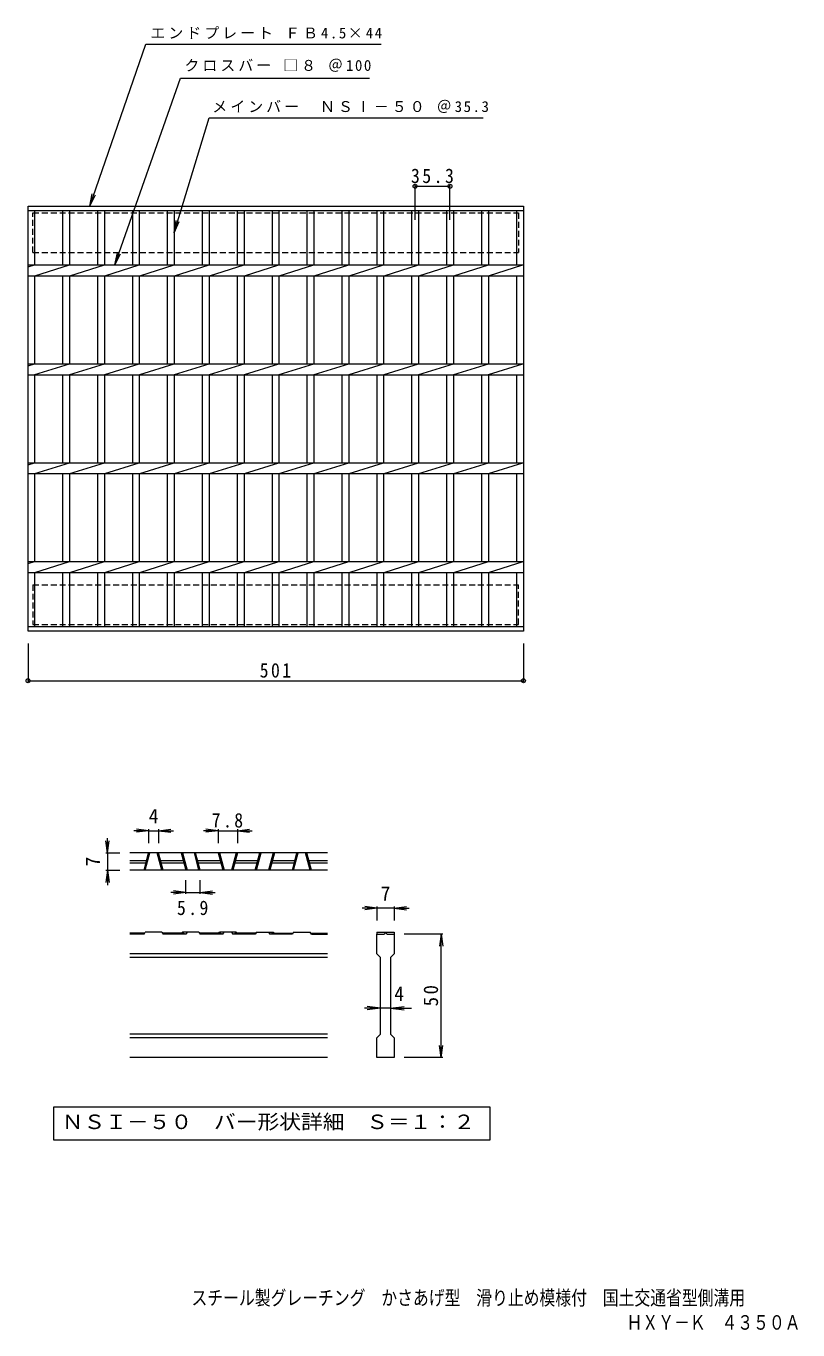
# Model space of a CAD drawing. Units: millimetres, scale not verified, with parts at other scales. Extents: x -591 to 819, y -687 to 632.
# Drawn here: x -591 to 189, y -687 to 632 of the extents above; entities that cross this region are included whole.
import ezdxf
from ezdxf.enums import TextEntityAlignment as Align

# ---------------------------------------------------------------- set-up
doc = ezdxf.new("R2010")
doc.units = ezdxf.units.MM
doc.header["$LTSCALE"] = 5
doc.header["$PDMODE"] = 32
doc.header["$PDSIZE"] = 4
doc.linetypes.add('DASHED1', pattern=[1.8, 1.2, -0.6])
for name, color, linetype, lineweight in [('B-1', 2, 'Continuous', 9), ('B-2', 3, 'Continuous', 9), ('B-4', 7, 'Continuous', 9), ('D-0', 7, 'Continuous', 9), ('D-2', 3, 'Continuous', 9), ('D-4', 7, 'Continuous', 9)]:
    doc.layers.add(name, color=color, linetype=linetype, lineweight=lineweight)
doc.layers.add('F-5_F-5ﾚｲﾔ', color=2, linetype='Continuous')
doc.styles.add('ＭＳ ゴシック', font='')
doc.styles.get('ＭＳ ゴシック').set_extended_font_data('MS Gothic')

msp = doc.modelspace()

# ---------------------------------------------------------------- linework, layer by layer
at = {"layer": 'B-1', "linetype": 'DASHED1'}
for p, q in [((-584.189, 402.789), (-584.189, 442.789)), ((-584.189, 402.789), (-93.189, 402.789)), ((-584.189, 66.789), (-584.189, 26.789)), ((-584.189, 66.789), (-93.189, 66.789))]:
    msp.add_line(p, q, dxfattribs=at)
for points in [[(-584.189, 442.789), (-93.189, 442.789), (-93.189, 402.789)], [(-584.189, 26.789), (-93.189, 26.789), (-93.189, 66.789)]]:
    msp.add_lwpolyline(points, dxfattribs=at)
at = {"layer": 'B-2'}
for p, q in [((-589.189, 19.789), (-589.189, 449.789)), ((-589.189, 449.789), (-88.189, 449.789)), ((-88.189, 449.789), (-88.189, 19.789)), ((-589.189, 445.289), (-88.189, 445.289)), ((-582.189, 390.29), (-582.189, 445.289)), ((-554.289, 445.289), (-554.289, 390.29)), ((-547.289, 445.289), (-547.289, 390.29)), ((-518.989, 445.289), (-518.989, 390.29)), ((-511.989, 445.289), (-511.989, 390.29)), ((-483.689, 445.289), (-483.689, 390.29)), ((-476.688, 445.289), (-476.688, 390.29)), ((-448.389, 445.289), (-448.389, 390.29)), ((-441.389, 445.289), (-441.389, 390.29)), ((-413.089, 445.289), (-413.089, 390.29)), ((-406.089, 445.289), (-406.089, 390.29)), ((-377.789, 445.289), (-377.789, 390.29)), ((-370.788, 445.289), (-370.788, 390.29)), ((-342.489, 445.289), (-342.489, 390.29)), ((-335.489, 445.289), (-335.489, 390.29)), ((-307.189, 445.289), (-307.189, 390.29)), ((-300.189, 445.289), (-300.189, 390.29)), ((-271.888, 445.289), (-271.888, 390.29)), ((-264.888, 445.289), (-264.888, 390.29)), ((-236.589, 445.289), (-236.589, 390.29)), ((-229.589, 445.289), (-229.589, 390.29)), ((-201.289, 445.289), (-201.289, 390.29)), ((-194.289, 445.289), (-194.289, 390.29)), ((-165.989, 445.289), (-165.989, 390.29)), ((-158.989, 445.289), (-158.989, 390.29)), ((-130.689, 445.289), (-130.689, 390.29)), ((-123.689, 445.289), (-123.689, 390.29)), ((-95.19, 445.289), (-95.19, 390.29)), ((-589.189, 388.209), (-582.589, 390.29)), ((-589.189, 390.29), (-88.189, 390.29)), ((-582.189, 379.29), (-547.289, 390.29)), ((-546.888, 379.29), (-511.989, 390.29)), ((-511.589, 379.29), (-476.689, 390.29)), ((-476.289, 379.29), (-441.389, 390.29)), ((-440.989, 379.29), (-406.089, 390.29)), ((-405.689, 379.29), (-370.789, 390.29)), ((-370.389, 379.29), (-335.489, 390.29)), ((-335.089, 379.29), (-300.189, 390.29)), ((-299.789, 379.29), (-264.889, 390.29)), ((-264.489, 379.29), (-229.589, 390.29)), ((-229.189, 379.29), (-194.289, 390.29)), ((-193.889, 379.29), (-158.989, 390.29)), ((-158.589, 379.29), (-123.689, 390.29)), ((-123.689, 379.29), (-88.789, 390.29)), ((-589.189, 379.29), (-88.189, 379.29)), ((-582.189, 290.289), (-582.189, 379.29)), ((-554.289, 379.29), (-554.289, 290.289)), ((-547.289, 379.29), (-547.289, 290.289)), ((-518.989, 379.29), (-518.989, 290.289)), ((-511.989, 379.29), (-511.989, 290.289)), ((-483.689, 379.29), (-483.689, 290.289)), ((-476.688, 379.29), (-476.688, 290.289)), ((-448.389, 379.29), (-448.389, 290.289)), ((-441.389, 379.29), (-441.389, 290.289)), ((-413.089, 379.29), (-413.089, 290.289)), ((-406.089, 379.29), (-406.089, 290.289)), ((-377.789, 379.29), (-377.789, 290.289)), ((-370.788, 379.29), (-370.788, 290.289)), ((-342.489, 379.29), (-342.489, 290.289)), ((-335.489, 379.29), (-335.489, 290.289)), ((-307.189, 379.29), (-307.189, 290.289)), ((-300.189, 379.29), (-300.189, 290.289)), ((-271.888, 379.29), (-271.888, 290.289)), ((-264.888, 379.29), (-264.888, 290.289)), ((-236.589, 379.29), (-236.589, 290.289)), ((-229.589, 379.29), (-229.589, 290.289)), ((-201.289, 379.29), (-201.289, 290.289)), ((-194.289, 379.29), (-194.289, 290.289)), ((-165.989, 379.29), (-165.989, 290.289)), ((-158.989, 379.29), (-158.989, 290.289)), ((-130.689, 379.29), (-130.689, 290.289)), ((-123.689, 379.29), (-123.689, 290.289)), ((-95.19, 379.29), (-95.19, 290.289)), ((-589.189, 288.209), (-582.589, 290.289)), ((-589.189, 290.289), (-88.189, 290.289)), ((-582.189, 279.29), (-547.289, 290.289)), ((-546.888, 279.29), (-511.989, 290.289)), ((-511.589, 279.29), (-476.689, 290.289)), ((-476.289, 279.29), (-441.389, 290.289)), ((-440.989, 279.29), (-406.089, 290.289)), ((-405.689, 279.29), (-370.789, 290.289)), ((-370.389, 279.29), (-335.489, 290.289)), ((-335.089, 279.29), (-300.189, 290.289)), ((-299.789, 279.29), (-264.889, 290.289)), ((-264.489, 279.29), (-229.589, 290.289)), ((-229.189, 279.29), (-194.289, 290.289)), ((-193.889, 279.29), (-158.989, 290.289)), ((-158.589, 279.29), (-123.689, 290.289)), ((-123.689, 279.29), (-88.789, 290.289)), ((-589.189, 279.289), (-88.189, 279.289)), ((-582.189, 190.289), (-582.189, 279.289)), ((-554.289, 279.289), (-554.289, 190.289)), ((-547.289, 279.289), (-547.289, 190.289)), ((-518.989, 279.289), (-518.989, 190.289)), ((-511.989, 279.289), (-511.989, 190.289)), ((-483.689, 279.289), (-483.689, 190.289)), ((-476.688, 279.289), (-476.688, 190.289)), ((-448.389, 279.289), (-448.389, 190.289)), ((-441.389, 279.289), (-441.389, 190.289)), ((-413.089, 279.289), (-413.089, 190.289)), ((-406.089, 279.289), (-406.089, 190.289)), ((-377.789, 279.289), (-377.789, 190.289)), ((-370.788, 279.289), (-370.788, 190.289)), ((-342.489, 279.289), (-342.489, 190.289)), ((-335.489, 279.289), (-335.489, 190.289)), ((-307.189, 279.289), (-307.189, 190.289)), ((-300.189, 279.289), (-300.189, 190.289)), ((-271.888, 279.289), (-271.888, 190.289)), ((-264.888, 279.289), (-264.888, 190.289)), ((-236.589, 279.289), (-236.589, 190.289)), ((-229.589, 279.289), (-229.589, 190.289)), ((-201.289, 279.289), (-201.289, 190.289)), ((-194.289, 279.289), (-194.289, 190.289)), ((-165.989, 279.289), (-165.989, 190.289)), ((-158.989, 279.289), (-158.989, 190.289)), ((-130.689, 279.289), (-130.689, 190.289)), ((-123.689, 279.289), (-123.689, 190.289)), ((-95.19, 279.289), (-95.19, 190.289)), ((-589.189, 188.209), (-582.589, 190.289)), ((-589.189, 190.289), (-88.189, 190.289)), ((-582.189, 179.289), (-547.289, 190.289)), ((-546.888, 179.289), (-511.989, 190.289)), ((-511.589, 179.289), (-476.689, 190.289)), ((-476.289, 179.289), (-441.389, 190.289)), ((-440.989, 179.289), (-406.089, 190.289)), ((-405.689, 179.289), (-370.789, 190.289)), ((-370.389, 179.289), (-335.489, 190.289)), ((-335.089, 179.289), (-300.189, 190.289)), ((-299.789, 179.289), (-264.889, 190.289)), ((-264.489, 179.289), (-229.589, 190.289)), ((-229.189, 179.289), (-194.289, 190.289)), ((-193.889, 179.289), (-158.989, 190.289)), ((-158.589, 179.289), (-123.689, 190.289)), ((-123.689, 179.29), (-88.789, 190.29)), ((-589.189, 179.289), (-88.189, 179.289)), ((-582.189, 90.289), (-582.189, 179.289)), ((-554.289, 179.289), (-554.289, 90.289)), ((-547.289, 179.289), (-547.289, 90.289)), ((-518.989, 179.289), (-518.989, 90.289)), ((-511.989, 179.289), (-511.989, 90.289)), ((-483.689, 179.289), (-483.689, 90.289)), ((-476.688, 179.289), (-476.688, 90.289)), ((-448.389, 179.289), (-448.389, 90.289)), ((-441.389, 179.289), (-441.389, 90.289)), ((-413.089, 179.289), (-413.089, 90.289)), ((-406.089, 179.289), (-406.089, 90.289)), ((-377.789, 179.289), (-377.789, 90.289)), ((-370.788, 179.289), (-370.788, 90.289)), ((-342.489, 179.289), (-342.489, 90.289)), ((-335.489, 179.289), (-335.489, 90.289)), ((-307.189, 179.289), (-307.189, 90.289)), ((-300.189, 179.289), (-300.189, 90.289)), ((-271.888, 179.289), (-271.888, 90.289)), ((-264.888, 179.289), (-264.888, 90.289)), ((-236.589, 179.289), (-236.589, 90.289)), ((-229.589, 179.289), (-229.589, 90.289)), ((-201.289, 179.289), (-201.289, 90.289)), ((-194.289, 179.289), (-194.289, 90.289)), ((-165.989, 179.289), (-165.989, 90.289)), ((-158.989, 179.289), (-158.989, 90.289)), ((-130.689, 179.289), (-130.689, 90.289)), ((-123.689, 179.289), (-123.689, 90.289)), ((-95.19, 179.289), (-95.19, 90.289)), ((-589.189, 90.289), (-88.189, 90.289)), ((-589.189, 88.209), (-582.589, 90.289)), ((-589.189, 79.289), (-88.189, 79.289)), ((-582.189, 79.289), (-547.289, 90.289)), ((-582.189, 24.289), (-582.189, 79.289)), ((-554.289, 79.289), (-554.289, 24.289)), ((-547.29, 90.289), (-547.289, 90.289)), ((-547.289, 79.289), (-547.289, 24.289)), ((-546.888, 79.289), (-511.989, 90.289)), ((-518.989, 79.289), (-518.989, 24.289)), ((-511.991, 90.289), (-511.989, 90.289)), ((-511.989, 79.289), (-511.989, 24.289)), ((-511.589, 79.289), (-476.689, 90.289)), ((-483.689, 79.289), (-483.689, 24.289)), ((-476.691, 90.289), (-476.689, 90.289)), ((-476.688, 79.289), (-476.688, 24.289)), ((-476.289, 79.289), (-441.389, 90.289)), ((-448.389, 79.289), (-448.389, 24.289)), ((-441.39, 90.289), (-441.389, 90.289)), ((-441.389, 79.289), (-441.389, 24.289)), ((-440.989, 79.289), (-406.089, 90.289)), ((-413.089, 79.289), (-413.089, 24.289)), ((-406.091, 90.289), (-406.089, 90.289)), ((-406.089, 79.289), (-406.089, 24.289)), ((-405.689, 79.289), (-370.789, 90.289)), ((-377.789, 79.289), (-377.789, 24.289)), ((-370.79, 90.289), (-370.789, 90.289)), ((-370.788, 79.289), (-370.788, 24.289)), ((-370.389, 79.289), (-335.489, 90.289)), ((-342.489, 79.289), (-342.489, 24.289)), ((-335.49, 90.289), (-335.489, 90.289)), ((-335.489, 79.289), (-335.489, 24.289)), ((-335.089, 79.289), (-300.189, 90.289)), ((-307.189, 79.289), (-307.189, 24.289)), ((-300.191, 90.289), (-300.189, 90.289)), ((-300.189, 79.289), (-300.189, 24.289)), ((-299.789, 79.289), (-264.889, 90.289)), ((-271.888, 79.289), (-271.888, 24.289)), ((-264.89, 90.289), (-264.889, 90.289)), ((-264.888, 79.289), (-264.888, 24.289)), ((-264.489, 79.289), (-229.589, 90.289)), ((-236.589, 79.289), (-236.589, 24.289)), ((-229.59, 90.289), (-229.589, 90.289)), ((-229.589, 79.289), (-229.589, 24.289)), ((-229.189, 79.289), (-194.289, 90.289)), ((-201.289, 79.289), (-201.289, 24.289)), ((-194.291, 90.289), (-194.289, 90.289)), ((-194.289, 79.289), (-194.289, 24.289)), ((-193.889, 79.289), (-158.989, 90.289)), ((-165.989, 79.289), (-165.989, 24.289)), ((-158.991, 90.289), (-158.989, 90.289)), ((-158.989, 79.289), (-158.989, 24.289)), ((-158.589, 79.289), (-123.689, 90.289)), ((-130.689, 79.289), (-130.689, 24.289)), ((-123.891, 90.289), (-123.889, 90.289)), ((-123.69, 90.289), (-123.689, 90.289)), ((-123.689, 79.289), (-123.689, 24.289)), ((-123.489, 79.289), (-88.589, 90.289)), ((-95.19, 79.289), (-95.19, 24.289)), ((-88.59, 90.289), (-88.589, 90.289)), ((-88.189, 24.289), (-589.189, 24.289)), ((-88.189, 19.789), (-589.189, 19.789))]:
    msp.add_line(p, q, dxfattribs=at)
at = {"layer": 'B-4'}
for p, q in [((-501.286, 390.29), (-435.062, 579.144)), ((-435.062, 579.144), (-243.868, 579.144)), ((-441.389, 422.789), (-406.077, 539.144)), ((-406.077, 539.144), (-128.989, 539.144)), ((-526.636, 449.789), (-524.215, 462.052)), ((-197.789, 435.872), (-197.789, 471.338)), ((-197.789, 469.838), (-162.489, 469.838)), ((-162.489, 435.872), (-162.489, 471.338)), ((-526.636, 449.789), (-521.123, 461.008)), ((-441.389, 422.789), (-439.351, 435.122)), ((-441.389, 422.789), (-436.229, 434.174)), ((-501.286, 390.29), (-498.789, 402.538)), ((-501.286, 390.29), (-495.704, 401.474)), ((-589.189, 7.289), (-589.189, -31.711)), ((-88.189, 7.289), (-88.189, -31.711)), ((-589.189, -30.211), (-88.189, -30.211))]:
    msp.add_line(p, q, dxfattribs=at)
msp.add_lwpolyline([(-526.636, 449.789), (-469.928, 613.531), (-232.03, 613.531)], dxfattribs=at)
for p in [(-197.789, 469.838), (-162.489, 469.838), (-589.189, -30.211), (-88.189, -30.211)]:
    msp.add_point(p, dxfattribs=at)
at = {"layer": 'D-0'}
msp.add_lwpolyline([(-563.45, -461.342), (-563.45, -494.567), (-121.796, -494.567), (-121.796, -461.342)], close=True, dxfattribs=at)
at = {"layer": 'D-2'}
for p, q in [((-286.373, -204.341), (-486.373, -204.341)), ((-471.919, -221.841), (-467.23, -204.341)), ((-470.625, -221.841), (-465.936, -204.341)), ((-453.835, -221.841), (-458.524, -204.341)), ((-452.541, -221.841), (-457.23, -204.341)), ((-434.419, -204.341), (-429.73, -221.841)), ((-433.125, -204.341), (-428.436, -221.841)), ((-416.335, -221.841), (-421.024, -204.341)), ((-415.041, -221.841), (-419.73, -204.341)), ((-396.919, -204.341), (-392.23, -221.841)), ((-395.625, -204.341), (-390.936, -221.841)), ((-378.835, -204.341), (-383.524, -221.841)), ((-377.541, -204.341), (-382.23, -221.841)), ((-359.419, -221.841), (-354.73, -204.341)), ((-358.125, -221.841), (-353.436, -204.341)), ((-341.335, -204.341), (-346.024, -221.841)), ((-340.041, -204.341), (-344.73, -221.841)), ((-321.919, -221.841), (-317.23, -204.341)), ((-320.625, -221.841), (-315.936, -204.341)), ((-303.835, -221.841), (-308.524, -204.341)), ((-302.541, -221.841), (-307.23, -204.341)), ((-486.373, -211.841), (-469.24, -211.841)), ((-486.373, -214.341), (-469.91, -214.341)), ((-286.373, -221.841), (-486.373, -221.841)), ((-455.221, -211.841), (-432.41, -211.841)), ((-454.551, -214.341), (-431.74, -214.341)), ((-417.721, -211.841), (-394.91, -211.841)), ((-417.051, -214.341), (-394.24, -214.341)), ((-380.221, -214.341), (-357.41, -214.341)), ((-379.551, -211.841), (-356.74, -211.841)), ((-342.721, -214.341), (-319.91, -214.341)), ((-342.051, -211.841), (-319.24, -211.841)), ((-305.221, -211.841), (-286.373, -211.841)), ((-304.551, -214.341), (-286.373, -214.341)), ((-471.272, -285.341), (-486.373, -285.341)), ((-471.919, -286.341), (-486.373, -286.341)), ((-471.919, -286.341), (-470.625, -284.341)), ((-453.835, -284.341), (-470.625, -284.341)), ((-453.835, -284.341), (-452.541, -286.341)), ((-431.74, -285.341), (-453.188, -285.341)), ((-429.73, -286.341), (-452.541, -286.341)), ((-433.125, -284.341), (-433.772, -285.341)), ((-416.335, -284.341), (-433.125, -284.341)), ((-431.74, -285.341), (-431.74, -286.341)), ((-428.436, -284.341), (-429.73, -286.341)), ((-416.335, -284.341), (-415.041, -286.341)), ((-394.24, -285.341), (-415.688, -285.341)), ((-392.23, -286.341), (-415.041, -286.341)), ((-396.272, -285.341), (-395.625, -284.341)), ((-378.835, -284.341), (-395.625, -284.341)), ((-394.24, -285.341), (-394.24, -286.341)), ((-392.23, -286.341), (-390.936, -284.341)), ((-383.524, -284.341), (-382.23, -286.341)), ((-359.419, -286.341), (-382.23, -286.341)), ((-380.221, -285.341), (-380.221, -286.341)), ((-358.772, -285.341), (-380.221, -285.341)), ((-378.188, -285.341), (-378.835, -284.341)), ((-358.125, -284.341), (-359.419, -286.341)), ((-358.125, -284.341), (-341.335, -284.341)), ((-346.024, -284.341), (-344.73, -286.341)), ((-321.919, -286.341), (-344.73, -286.341)), ((-342.721, -285.341), (-321.272, -285.341)), ((-342.721, -285.341), (-342.721, -286.341)), ((-341.335, -284.341), (-340.688, -285.341)), ((-320.625, -284.341), (-321.919, -286.341)), ((-320.625, -284.341), (-303.835, -284.341)), ((-302.541, -286.341), (-303.835, -284.341)), ((-303.188, -285.341), (-286.373, -285.341)), ((-302.541, -286.341), (-286.373, -286.341)), ((-236.373, -284.341), (-236.373, -286.341)), ((-236.373, -306.341), (-236.373, -286.341)), ((-236.373, -286.341), (-228.873, -286.341)), ((-227.648, -285.341), (-227.598, -285.341)), ((-226.373, -286.341), (-218.873, -286.341)), ((-218.873, -286.341), (-218.873, -306.341)), ((-286.373, -306.341), (-486.373, -306.341)), ((-286.373, -310.091), (-486.373, -310.091)), ((-236.373, -306.341), (-232.623, -310.091)), ((-232.623, -387.592), (-232.623, -310.091)), ((-222.623, -310.091), (-218.873, -306.341)), ((-222.623, -310.091), (-222.623, -387.592)), ((-286.373, -387.592), (-486.373, -387.592)), ((-286.373, -391.342), (-486.373, -391.342)), ((-236.373, -391.342), (-232.623, -387.592)), ((-236.373, -411.342), (-236.373, -391.342)), ((-222.623, -387.592), (-218.873, -391.342)), ((-218.873, -391.342), (-218.873, -411.342)), ((-286.373, -411.342), (-486.373, -411.342)), ((-218.873, -411.342), (-236.373, -411.342))]:
    msp.add_line(p, q, dxfattribs=at)
msp.add_lwpolyline([(-236.373, -284.341), (-218.873, -284.341), (-218.873, -286.341)], dxfattribs=at)
for centre, start, end in [((-227.648, -286.591), 90, 168.46303), ((-227.598, -286.591), 11.53696, 90)]:
    msp.add_arc(centre, 1.25, start, end, dxfattribs=at)
at = {"layer": 'D-4'}
for p, q in [((-467.23, -181.841), (-482.23, -181.841)), ((-467.23, -181.841), (-479.623, -180.21)), ((-467.23, -181.841), (-479.623, -183.473)), ((-467.23, -180.341), (-467.23, -194.341)), ((-467.23, -181.841), (-457.23, -181.841)), ((-457.23, -181.841), (-444.837, -180.21)), ((-457.23, -180.341), (-457.23, -194.341)), ((-457.23, -181.841), (-444.837, -183.473)), ((-457.23, -181.841), (-442.23, -181.841)), ((-396.919, -181.841), (-411.919, -181.841)), ((-396.919, -181.841), (-409.312, -180.21)), ((-396.919, -181.841), (-409.312, -183.473)), ((-396.919, -180.341), (-396.919, -194.341)), ((-396.919, -181.841), (-377.541, -181.841)), ((-377.541, -181.841), (-365.148, -180.21)), ((-377.541, -180.341), (-377.541, -194.341)), ((-377.541, -181.841), (-365.148, -183.473)), ((-377.541, -181.841), (-362.541, -181.841)), ((-508.873, -204.341), (-510.504, -191.948)), ((-508.873, -204.341), (-508.873, -189.341)), ((-508.873, -204.341), (-507.241, -191.948)), ((-510.373, -204.341), (-496.373, -204.341)), ((-508.873, -204.341), (-508.873, -221.841)), ((-508.873, -221.841), (-510.504, -234.235)), ((-510.373, -221.841), (-496.373, -221.841)), ((-508.873, -221.841), (-507.241, -234.235)), ((-508.873, -221.841), (-508.873, -236.841)), ((-429.73, -245.841), (-429.73, -231.841)), ((-415.041, -245.841), (-415.041, -231.841)), ((-429.73, -244.341), (-444.73, -244.341)), ((-429.73, -244.341), (-442.123, -242.71)), ((-429.73, -244.341), (-442.123, -245.973)), ((-415.041, -244.341), (-402.648, -245.973)), ((-415.041, -244.341), (-400.041, -244.341)), ((-236.373, -260.092), (-251.373, -260.092)), ((-236.373, -260.092), (-248.766, -258.46)), ((-236.373, -260.092), (-248.766, -261.723)), ((-236.373, -258.592), (-236.373, -272.592)), ((-218.873, -260.092), (-236.373, -260.092)), ((-218.873, -260.092), (-206.48, -258.46)), ((-218.873, -258.592), (-218.873, -272.592)), ((-218.873, -260.092), (-206.48, -261.723)), ((-218.873, -260.092), (-203.873, -260.092)), ((-169.873, -286.341), (-208.873, -286.341)), ((-171.373, -286.341), (-173.004, -298.735)), ((-171.373, -286.341), (-169.741, -298.735)), ((-171.373, -411.342), (-171.373, -286.341)), ((-232.623, -361.341), (-248.873, -361.341)), ((-232.623, -361.341), (-246.266, -359.71)), ((-232.623, -361.341), (-246.266, -362.973)), ((-222.623, -361.341), (-232.623, -361.341)), ((-222.623, -361.341), (-208.98, -359.71)), ((-222.623, -361.341), (-208.98, -362.973)), ((-222.623, -361.341), (-201.373, -361.341)), ((-171.373, -411.342), (-173.004, -398.949)), ((-171.373, -411.342), (-169.741, -398.949)), ((-169.873, -411.342), (-208.873, -411.342))]:
    msp.add_line(p, q, dxfattribs=at)
msp.add_lwpolyline([(-429.73, -244.341), (-415.041, -244.341), (-402.648, -242.71)], dxfattribs=at)

# ---------------------------------------------------------------- texts
at = {"layer": 'B-4', "char_height": 11, "attachment_point": 7, "style": 'ＭＳ ゴシック'}
for s, insert in [('\\T1.21;エンドプレート\\~ＦＢ4.5×44', (-465.418, 618.673)), ('\\T1.21;クロスバー\\~□８\\~＠100', (-430.997, 585.49)), ('\\T1.21;メインバー\\~\\~ＮＳⅠ－５０\\~＠35.3', (-402.782, 543.873))]:
    msp.add_mtext(s, dxfattribs=dict(at, insert=insert))
at = {"layer": 'B-4', "color": 2, "char_height": 14.66, "attachment_point": 7, "style": 'ＭＳ ゴシック'}
for s, insert in [('\\T1.28;\\W0.9;35.3', (-202.014, 472.838)), ('\\T1.27;\\W0.9;501', (-354.939, -27.211))]:
    msp.add_mtext(s, dxfattribs=dict(at, insert=insert))
at = {"layer": 'D-0', "color": 2, "style": 'ＭＳ ゴシック', "width": 1.1}
msp.add_text('ＮＳＩ－５０\u3000バー形状詳細\u3000Ｓ＝１：２', height=14.66, dxfattribs=at).set_placement((-555.123, -487.954), align=Align.BOTTOM_LEFT)
at = {"layer": 'D-4', "color": 2, "style": 'ＭＳ ゴシック'}
for s, p in [('4', (-467.23, -178.841)), ('7', (-232.623, -257.092)), ('4', (-218.873, -358.341))]:
    msp.add_text(s, height=14.66, dxfattribs=at).set_placement(p, align=Align.BOTTOM_LEFT)
msp.add_text('7', height=14.66, rotation=90, dxfattribs=at).set_placement((-511.873, -218.091), align=Align.BOTTOM_LEFT)
at = {"layer": 'D-4', "color": 2, "char_height": 14.66, "attachment_point": 7, "style": 'ＭＳ ゴシック'}
for s, insert in [('\\T1.27;\\W0.9;7.8', (-403.48, -178.841)), ('\\T1.27;\\W0.9;5.9', (-438.636, -267.341))]:
    msp.add_mtext(s, dxfattribs=dict(at, insert=insert))
at = {"layer": 'D-4', "color": 2, "insert": (-174.373, -359.467), "char_height": 14.66, "attachment_point": 7, "rotation": 90, "style": 'ＭＳ ゴシック'}
msp.add_mtext('\\T1.27;\\W0.95;50', dxfattribs=at)
at = {"layer": 'F-5_F-5ﾚｲﾔ', "style": 'ＭＳ ゴシック', "width": 0.8}
for s, p in [('スチール製グレーチング\u3000かさあげ型\u3000滑り止め模様付\u3000国土交通省型側溝用', (-423.899, -665.917)), ('ＨＸＹ－Ｋ\u3000４３５０Ａ', (16.063, -690.831))]:
    msp.add_text(s, height=14.66, dxfattribs=at).set_placement(p, align=Align.BOTTOM_LEFT)

doc.saveas('drawing.dxf')
